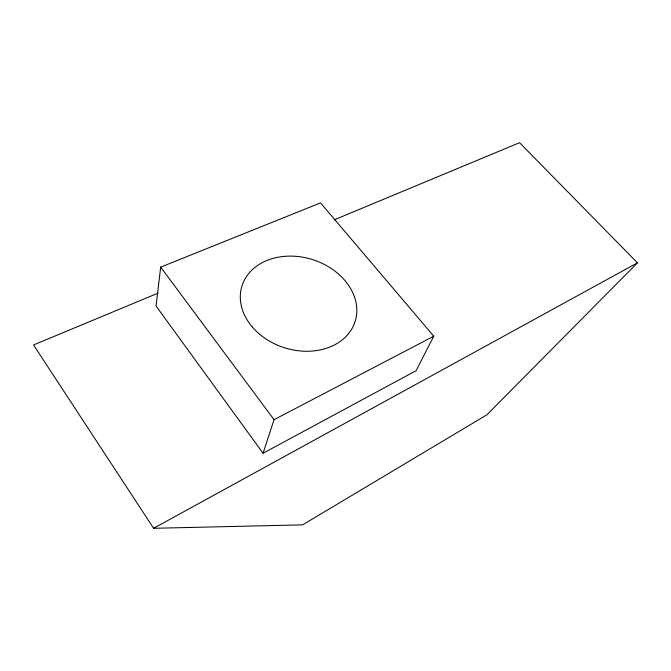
<?xml version="1.0" encoding="UTF-8"?>
<svg xmlns="http://www.w3.org/2000/svg" width="671" height="671" viewBox="0 0 671 671"><rect width="100%" height="100%" fill="white"/><g stroke="black" fill="none" stroke-linecap="round" stroke-linejoin="round"><path stroke-width="1.01" d="M160.688 267.133L156.049 306.018L263.057 453.26L416.095 370.686L433.768 336.205L320.545 202.885L160.688 267.133L274.053 419.694L263.057 453.26M334.057 219.912L519.572 142.705L637.45 262.831L486.945 414.77L302.621 524.856L153.609 528.295L33.55 344.953L158.197 293.084M153.609 528.295L637.45 262.831M274.053 419.694L433.768 336.205M252.296 326.962A59.3 46.265 17.4 0 0 352.342 328.002A59.3 46.265 17.4 0 0 291.004 256.112A59.3 46.265 17.4 0 0 252.296 326.962"/></g></svg>
